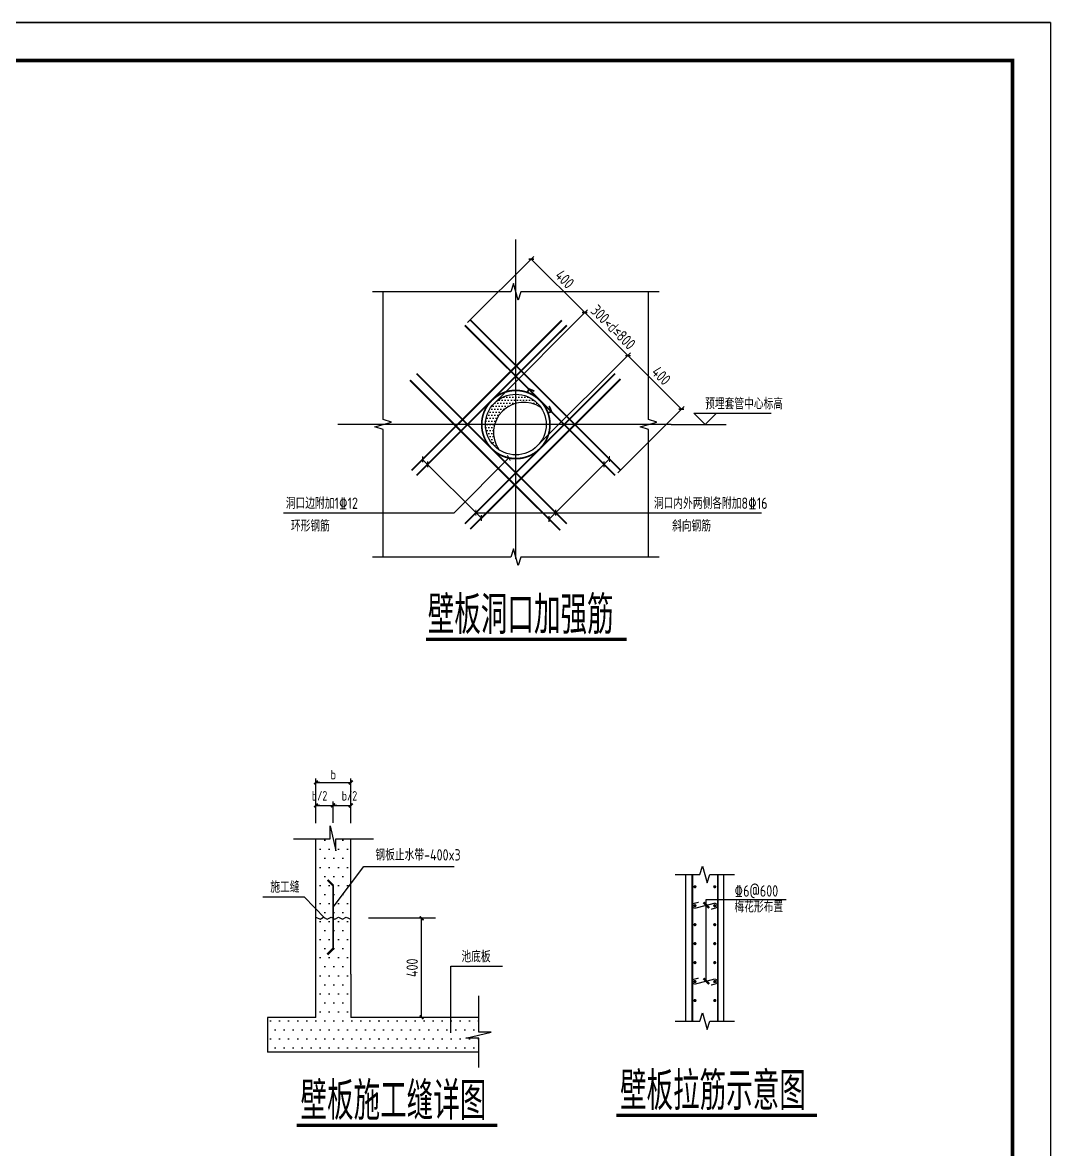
# Model space of a CAD drawing. Header units: millimetres. Extents: x 893615 to 896608, y 39650 to 40458.
# Drawn here: x 895386.6 to 895657.6, y 39947 to 40244.1 of the extents above; entities that cross this region are included whole.
import ezdxf

# ---------------------------------------------------------------- set-up
doc = ezdxf.new("R2010")
doc.units = ezdxf.units.MM
doc.header["$LTSCALE"] = 1000
doc.header["$MEASUREMENT"] = 0
for name, color, linetype in [('100', 253, 'Continuous'), ('AXIS', 3, 'Continuous'), ('BORDER', 7, 'Continuous'), ('COLU_DE_TEXT_JZ', 7, 'Continuous'), ('DIM', 7, 'Continuous'), ('REINL', 1, 'Continuous'), ('TEXT', 4, 'Continuous'), ('THICK', 6, 'Continuous'), ('Thin', 7, 'Continuous'), ('WALL', 9, 'Continuous'), ('标注', 4, 'Continuous'), ('标高', 7, 'Continuous')]:
    doc.layers.add(name, color=color, linetype=linetype)
doc.styles.add('GBHZ', font='gbenor.shx', dxfattribs={"width": 0.9, "bigfont": 'gbcbig.shx'})
doc.styles.add('TS', font='tssdeng.shx', dxfattribs={"width": 0.8, "height": 2.5, "bigfont": 'tssdchn.shx'})
doc.styles.add('TSSD_Dimension', font='Tssdeng.shx', dxfattribs={"width": 0.7, "bigfont": 'hztxt.shx'})
doc.dimstyles.new('TSSD_100_1', dxfattribs={"dimtxt": 2.5, "dimasz": 0.01, "dimexe": 1, "dimexo": 3, "dimgap": 0.8, "dimtad": 1, "dimdec": 0, "dimlfac": 100, "dimzin": 0, "dimdsep": 46, "dimtxsty": 'TS', "dimblk": 'PKM_BLK', "dimcen": 0, "dimdle": 100, "dimclrt": 7, "dimadec": 0, "dimazin": 0, "dimtfac": 1, "dimtdec": 0, "dimtix": 1, "dimtmove": 2, "dimatfit": 3, "dimfxl": 0, "dimtolj": 1, "dimtzin": 0, "dimarcsym": 0})
doc.dimstyles.new('Y', dxfattribs={"dimtxt": 3, "dimasz": 0.01, "dimexe": 2, "dimexo": 3, "dimgap": 1, "dimtad": 1, "dimdec": 0, "dimlfac": 100, "dimzin": 0, "dimdsep": 46, "dimtxsty": 'GBHZ', "dimblk1": 'DX', "dimblk2": 'DX', "dimsah": 1, "dimcen": 0.09, "dimdle": 1, "dimclrt": 4, "dimadec": 0, "dimazin": 0, "dimtfac": 1, "dimtdec": 0, "dimtix": 1, "dimtmove": 2, "dimatfit": 3, "dimldrblk": 'DX', "dimfxl": 0, "dimtolj": 1, "dimtzin": 0, "dimarcsym": 0})
doc.dimstyles.new('Y25', dxfattribs={"dimtxt": 3, "dimasz": 0.01, "dimexe": 1, "dimexo": 1, "dimgap": 1, "dimtad": 1, "dimdec": 0, "dimlfac": 25, "dimzin": 0, "dimdsep": 46, "dimtxsty": 'GBHZ', "dimblk1": 'DX', "dimblk2": 'DX', "dimsah": 1, "dimcen": 0.09, "dimdle": 1, "dimclrt": 7, "dimadec": 0, "dimazin": 0, "dimtfac": 1, "dimtdec": 0, "dimtix": 1, "dimtmove": 2, "dimatfit": 3, "dimldrblk": 'DX', "dimfxl": 0, "dimtolj": 2, "dimtzin": 0, "dimarcsym": 0})

# ---------------------------------------------------------------- blocks, each defined once
blk = doc.blocks.new('DX')
at = {"color": 0, "linetype": 'ByBlock', "const_width": 40}
blk.add_lwpolyline([(-53.83454431340044, -51.16876961966727), (46.16545568659956, 48.83123038033273)], dxfattribs=at)
blk = doc.blocks.new('*D28')
at = {"layer": 'Defpoints', "color": 0, "linetype": 'ByBlock', "transparency": 16777216}
for p in [(895491.8299356034, 40007.94501759784), (895491.8299356039, 40007.94501759784), (895491.8299356034, 39981.79540447812)]:
    blk.add_point(p, dxfattribs=at)
at = {"layer": '标注', "color": 0, "linetype": 'ByBlock', "lineweight": -2, "transparency": 16777216}
for p, q in [((895491.8299356039, 39981.80540447812), (895491.8299356039, 40007.93501759784)), ((895494.8299356034, 40007.94501759784), (895493.8299356039, 40007.94501759784)), ((895494.8299356034, 39981.79540447812), (895493.8299356039, 39981.79540447812))]:
    blk.add_line(p, q, dxfattribs=at)
at = {"layer": '标注', "color": 0, "linetype": 'ByBlock', "lineweight": -2, "transparency": 16777216, "xscale": 0.01, "yscale": 0.01, "zscale": 0.01}
for p, rotation in [((895491.8299356039, 40007.94501759784), 90), ((895491.8299356039, 39981.79540447812), 270)]:
    blk.add_blockref('DX', p, dxfattribs=dict(at, rotation=rotation))
at = {"layer": '标注', "color": 4, "linetype": 'ByBlock', "transparency": 16777216, "insert": (895489.3299356037, 39994.87021103772), "char_height": 3, "attachment_point": 5, "rotation": 90, "style": 'GBHZ'}
blk.add_mtext('\\A1;400', dxfattribs=at)
blk = doc.blocks.new('*D29')
at = {"color": 0, "linetype": 'Continuous', "lineweight": -2, "transparency": 16777216}
for p, q in [((895503.92758712, 40165.00082349579), (895521.4125037056, 40182.48574008164)), ((895520.7124679922, 40181.77156223264), (895534.8404614802, 40167.64356874477)), ((895511.705761699, 40144.49472682766), (895535.5546393292, 40168.34360445815))]:
    blk.add_line(p, q, dxfattribs=at)
at = {"layer": 'Defpoints', "color": 0, "linetype": 'Continuous', "transparency": 16777216}
for p in [(895534.847532548, 40167.63649767695), (895503.2204803388, 40164.2937167146), (895510.9986549178, 40143.78762004647)]:
    blk.add_point(p, dxfattribs=at)
at = {"color": 0, "linetype": 'Continuous', "lineweight": -2, "transparency": 16777216, "xscale": 0.01, "yscale": 0.01, "zscale": 0.01}
for p, rotation in [((895520.7053969244, 40181.77863330045), 135.000000000304), ((895534.847532548, 40167.63649767695), 315.0000000003039)]:
    blk.add_blockref('DX', p, dxfattribs=dict(at, rotation=rotation))
at = {"color": 7, "linetype": 'Continuous', "transparency": 16777216, "insert": (895529.5442316893, 40176.47533244168), "char_height": 3, "attachment_point": 5, "rotation": 315.000000000304, "style": 'GBHZ'}
blk.add_mtext('\\A2;400', dxfattribs=at)
blk = doc.blocks.new('*D30')
at = {"color": 0, "linetype": 'Continuous', "lineweight": -2, "transparency": 16777216}
for p, q in [((895511.705761699, 40144.49472682766), (895535.5546393289, 40168.34360445774)), ((895534.8404614798, 40167.64356874436), (895534.833390412, 40167.65063981217)), ((895534.8475325477, 40167.63649767655), (895546.1612410469, 40156.32278917753)), ((895523.0194701982, 40133.18101832864), (895546.868347828, 40157.02989595872)), ((895546.1683121147, 40156.31571810972), (895546.1753831825, 40156.30864704191))]:
    blk.add_line(p, q, dxfattribs=at)
at = {"layer": 'Defpoints', "color": 0, "linetype": 'Continuous', "transparency": 16777216}
for p in [(895546.1612410469, 40156.32278917753), (895510.9986549178, 40143.78762004647), (895522.312363417, 40132.47391154745)]:
    blk.add_point(p, dxfattribs=at)
at = {"color": 0, "linetype": 'Continuous', "lineweight": -2, "transparency": 16777216, "xscale": 0.01, "yscale": 0.01, "zscale": 0.01}
for p, rotation in [((895534.8475325477, 40167.63649767655), 315.0000000003039), ((895546.1612410469, 40156.32278917753), 135.000000000304)]:
    blk.add_blockref('DX', p, dxfattribs=dict(at, rotation=rotation))
at = {"color": 7, "linetype": 'Continuous', "transparency": 16777216, "insert": (895542.330646039, 40163.80590266886), "char_height": 3, "attachment_point": 5, "rotation": 315.000000000304, "style": 'GBHZ'}
blk.add_mtext('\\A2;300<d≤800', dxfattribs=at)
blk = doc.blocks.new('*D31')
at = {"color": 0, "linetype": 'Continuous', "lineweight": -2, "transparency": 16777216}
for p, q in [((895523.0194701981, 40133.18101832853), (895546.8683478279, 40157.02989595861)), ((895560.2963056026, 40142.18772462156), (895546.1683121145, 40156.3157181096)), ((895543.5255668665, 40125.4028437495), (895561.0104834518, 40142.88776033494))]:
    blk.add_line(p, q, dxfattribs=at)
at = {"layer": 'Defpoints', "color": 0, "linetype": 'Continuous', "transparency": 16777216}
for p in [(895546.1612410467, 40156.32278917741), (895522.3123634169, 40132.47391154733), (895542.8184600853, 40124.69573696831)]:
    blk.add_point(p, dxfattribs=at)
at = {"color": 0, "linetype": 'Continuous', "lineweight": -2, "transparency": 16777216, "xscale": 0.01, "yscale": 0.01, "zscale": 0.01}
for p, rotation in [((895546.1612410467, 40156.32278917741), 135.000000000304), ((895560.3033766706, 40142.18065355375), 315.0000000003039)]:
    blk.add_blockref('DX', p, dxfattribs=dict(at, rotation=rotation))
at = {"color": 7, "linetype": 'Continuous', "transparency": 16777216, "insert": (895555.0000758115, 40151.01948831859), "char_height": 3, "attachment_point": 5, "rotation": 315.000000000304, "style": 'GBHZ'}
blk.add_mtext('\\A2;400', dxfattribs=at)
blk = doc.blocks.new('PKM_BLK')
at = {"layer": '100'}
blk.add_line((-99.9999999999887, 2.8422e-12), (5.6275e-12, 0), dxfattribs=at)
at = {"layer": '100', "const_width": 44.9999988079071}
blk.add_lwpolyline([(-50.00000000000205, -49.99999999999944), (49.99999999999795, 49.99999999999872)], dxfattribs=at)
blk = doc.blocks.new('*D33')
at = {"layer": 'Defpoints', "color": 0, "transparency": 16777216}
for p in [(895473.1483969108, 40043.75811269139), (895463.9577399815, 40032.00351882538), (895473.1483969108, 40032.00351882538)]:
    blk.add_point(p, dxfattribs=at)
at = {"layer": 'DIM', "color": 0, "lineweight": -2, "transparency": 16777216}
for p, q in [((895463.9577399815, 40035.00351882538), (895463.9577399815, 40044.75811269139)), ((895463.9677399815, 40043.75811269139), (895473.1383969107, 40043.75811269139)), ((895473.1483969108, 40035.00351882538), (895473.1483969108, 40044.75811269139))]:
    blk.add_line(p, q, dxfattribs=at)
at = {"layer": 'DIM', "color": 0, "lineweight": -2, "transparency": 16777216, "xscale": 0.01, "yscale": 0.01, "zscale": 0.01, "rotation": 180}
blk.add_blockref('PKM_BLK', (895463.9577399815, 40043.75811269139), dxfattribs=at)
at = {"layer": 'DIM', "color": 0, "lineweight": -2, "transparency": 16777216, "xscale": 0.01, "yscale": 0.01, "zscale": 0.01}
blk.add_blockref('PKM_BLK', (895473.1483969108, 40043.75811269139), dxfattribs=at)
at = {"layer": 'DIM', "color": 7, "lineweight": 20, "transparency": 16777216, "insert": (895468.5530684461, 40045.8081126914), "char_height": 2.5, "attachment_point": 5, "style": 'TS'}
blk.add_mtext('\\A1;b', dxfattribs=at)
blk = doc.blocks.new('*D34')
at = {"layer": 'Defpoints', "color": 0, "transparency": 16777216}
for p in [(895473.1483969108, 40037.69904121591), (895468.4829000755, 40030.11960172503), (895473.1483969108, 40030.00351882532)]:
    blk.add_point(p, dxfattribs=at)
at = {"layer": 'DIM', "color": 0, "lineweight": -2, "transparency": 16777216}
for p, q in [((895468.4829000755, 40033.11960172503), (895468.4829000755, 40038.69904121591)), ((895468.4929000755, 40037.69904121591), (895473.1383969107, 40037.69904121591)), ((895473.1483969108, 40033.00351882532), (895473.1483969108, 40038.69904121591))]:
    blk.add_line(p, q, dxfattribs=at)
at = {"layer": 'DIM', "color": 0, "lineweight": -2, "transparency": 16777216, "xscale": 0.01, "yscale": 0.01, "zscale": 0.01, "rotation": 180}
blk.add_blockref('PKM_BLK', (895468.4829000755, 40037.69904121591), dxfattribs=at)
at = {"layer": 'DIM', "color": 0, "lineweight": -2, "transparency": 16777216, "xscale": 0.01, "yscale": 0.01, "zscale": 0.01}
blk.add_blockref('PKM_BLK', (895473.1483969108, 40037.69904121591), dxfattribs=at)
at = {"layer": 'DIM', "color": 7, "lineweight": 20, "transparency": 16777216, "insert": (895472.8044450055, 40040.21877890887), "char_height": 2.5, "attachment_point": 5, "style": 'TS'}
blk.add_mtext('\\A1;b/2', dxfattribs=at)
blk = doc.blocks.new('*D35')
at = {"layer": 'Defpoints', "color": 0, "transparency": 16777216}
for p in [(895468.4829000755, 40037.69904121591), (895463.9577399815, 40030.00351882538), (895468.4829000755, 40030.11960172503)]:
    blk.add_point(p, dxfattribs=at)
at = {"layer": 'DIM', "color": 0, "lineweight": -2, "transparency": 16777216}
for p, q in [((895463.9577399815, 40033.00351882538), (895463.9577399815, 40038.69904121591)), ((895463.9677399815, 40037.69904121591), (895468.4729000755, 40037.69904121591)), ((895468.4829000755, 40033.11960172503), (895468.4829000755, 40038.69904121591))]:
    blk.add_line(p, q, dxfattribs=at)
at = {"layer": 'DIM', "color": 0, "lineweight": -2, "transparency": 16777216, "xscale": 0.01, "yscale": 0.01, "zscale": 0.01, "rotation": 180}
blk.add_blockref('PKM_BLK', (895463.9577399815, 40037.69904121591), dxfattribs=at)
at = {"layer": 'DIM', "color": 0, "lineweight": -2, "transparency": 16777216, "xscale": 0.01, "yscale": 0.01, "zscale": 0.01}
blk.add_blockref('PKM_BLK', (895468.4829000755, 40037.69904121591), dxfattribs=at)
at = {"layer": 'DIM', "color": 7, "lineweight": 20, "transparency": 16777216, "insert": (895464.928061576, 40040.21877890887), "char_height": 2.5, "attachment_point": 5, "style": 'TS'}
blk.add_mtext('\\A1;b/2', dxfattribs=at)

msp = doc.modelspace()

# ---------------------------------------------------------------- hatches: boundary and pattern name
at = {"linetype": 'Continuous'}
h = msp.add_hatch(dxfattribs=at)
h.set_pattern_fill('DOTS', color=256, scale=0.5, style=0)
h.set_pattern_definition([(0, (894969.3724059479, 39476.19699568623), (0.396875, 0.7937500000000001), [0, -0.7937500000000001])])
h.paths.add_polyline_path([(895523.272697032, 40142.62663331781, 0.2484333617297582), (895516.6555091675, 40146.13076579686), (895516.6555091675, 40143.72306976358, -0.2197262905142978)])
h.paths.add_polyline_path([(895516.6555091675, 40143.72306976358), (895516.6555091675, 40146.13076579686, 0.4142135623730898), (895508.6555091675, 40138.13076579686), (895511.0632052007, 40138.13076579686, -0.2644283740577848)])
h.paths.add_polyline_path([(895511.0632052007, 40138.13076579686), (895508.6555091675, 40138.13076579686, 0.2484333617297569), (895512.1596416465, 40131.51357793236, -0.2197262905142966)])
h = msp.add_hatch(dxfattribs=at)
h.set_pattern_fill('DOTS', color=256, scale=1.5, style=0)
h.set_pattern_definition([(0, (895603.2260701243, 39249.83235865635), (1.190625, 2.38125), [0, -2.38125])])
h.paths.add_polyline_path([(895473.1483969108, 40028.85828284193), (895469.2561908854, 40028.85828284193), (895469.2561908854, 40025.6731607885), (895467.7096092656, 40032.27557069466), (895467.7096092656, 40028.85828284193), (895463.9577399815, 40028.85828284193), (895463.9577399815, 40015.29711681792), (895468.0306112842, 40015.29711681792), (895468.0306112842, 40007.98751439889), (895470.1067700746, 40007.98751439889), (895470.1067700746, 40012.98970479211), (895473.1483969108, 40017.00691395481)])
h.paths.add_polyline_path([(895473.1483969108, 40017.00691395481), (895470.1067700746, 40012.98970479211), (895470.1067700746, 40007.98751439889), (895473.1483969108, 40007.98751439889)])
h.paths.add_polyline_path([(895473.1483969109, 39981.79540447811), (895473.1483969108, 40006.31536414522), (895472.1940396117, 40007.98751439889), (895468.0306112842, 40007.98751439889), (895468.0306112842, 40015.29711681792), (895463.9577399815, 40015.29711681792), (895463.9577399815, 39981.79540447817), (895451.1945214198, 39981.79540447817), (895451.1945214198, 39972.60474754877), (895506.9356141534, 39972.60474754883), (895506.9356141534, 39976.34136938055), (895503.5183263003, 39976.34136938055), (895510.1207362065, 39977.88795100014), (895506.9356141534, 39977.88795100014), (895506.9356141534, 39981.79540447817)])

# ---------------------------------------------------------------- linework, layer by layer
at = {"color": 0}
for p, q in [((895657.565012886, 40244.14495544863), (894816.565012886, 40244.14495544863)), ((894816.565012886, 40244.14495544863), (895657.565012886, 40244.14495544863)), ((895657.565012886, 40244.14495544863), (895657.565012886, 39650.14495544863))]:
    msp.add_line(p, q, dxfattribs=at)
at = {"linetype": 'Continuous'}
for p, q in [((895514.8202054113, 40129.31988274706), (895500.3888113749, 40114.88848871068)), ((895525.4352212402, 40113.15384578638), (895541.328337753, 40129.0469622992)), ((895507.5717056697, 40113.45793721132), (895492.1021384796, 40128.92750440147)), ((895455.4029300972, 40114.88848871068), (895500.3888113749, 40114.88848871068)), ((895506.1411541704, 40114.88848871068), (895581.4393014912, 40114.88848871068)), ((895506.9356141534, 39977.88795100014), (895506.9356141534, 39987.50680373325)), ((895503.5183263003, 39976.34136938055), (895510.1207362065, 39977.88795100014)), ((895510.1207362065, 39977.88795100014), (895506.9356141534, 39977.88795100014)), ((895506.9356141534, 39976.34136938055), (895503.5183263003, 39976.34136938055)), ((895506.9356141534, 39968.54405924377), (895506.9356141534, 39976.34136938055))]:
    msp.add_line(p, q, dxfattribs=at)
for p, q in [((895467.7096092656, 40028.85828284193), (895467.7096092656, 40032.27557069466)), ((895467.7096092656, 40032.27557069466), (895469.2561908854, 40025.6731607885)), ((895458.0856053276, 40028.85828284193), (895467.7096092656, 40028.85828284193)), ((895469.2561908854, 40028.85828284193), (895479.1020004406, 40028.85828284193)), ((895469.2561908854, 40025.6731607885), (895469.2561908854, 40028.85828284193)), ((895468.5094272726, 40010.88002451774), (895476.5827673223, 40021.54283667858)), ((895476.5827673223, 40021.54283667858), (895500.4368385549, 40021.54283667858)), ((895449.9868687022, 40013.59853193694), (895460.8782088624, 40013.59853193694)), ((895466.3331254418, 40007.98751439891), (895460.8782088624, 40013.59853193694)), ((895495.4995318825, 40007.94501759783), (895477.8192150645, 40007.94501759783)), ((895499.5046905709, 39977.70020350204), (895499.5046905709, 39995.27713857213)), ((895499.5046905709, 39995.27713857213), (895513.1367567974, 39995.27713857213)), ((895451.1945214198, 39981.79540447811), (895451.1945214198, 39972.60474754877)), ((895463.9577399815, 39981.79540447811), (895451.1945214198, 39981.79540447811))]:
    msp.add_line(p, q)
at = {"color": 0, "const_width": 1}
msp.add_lwpolyline([(895647.565012886, 39660.14495544863), (894841.565012886, 39660.14495544863), (894841.565012886, 40234.14495544863), (895647.565012886, 40234.14495544863)], close=True, dxfattribs=at)
for points in [[(895554.4555091674, 40173.13076579686), (895517.9555091674, 40173.13076579686), (895517.2555091674, 40170.93076579687), (895516.0555091675, 40175.33076579686), (895515.3555091674, 40173.13076579686), (895478.8555091674, 40173.13076579686)], [(895481.6555091675, 40103.13076579686), (895481.6555091675, 40136.83076579686), (895479.4555091674, 40137.53076579687), (895483.8555091674, 40138.73076579686), (895481.6555091675, 40139.43076579687), (895481.6555091675, 40173.13076579686)], [(895551.6555091675, 40103.13076579686), (895551.6555091675, 40136.83076579686), (895549.4555091674, 40137.53076579687), (895553.8555091674, 40138.73076579686), (895551.6555091675, 40139.43076579687), (895551.6555091675, 40173.13076579686)], [(895554.4555091674, 40103.13076579686), (895517.9555091674, 40103.13076579686), (895517.2555091674, 40100.93076579687), (895516.0555091675, 40105.33076579686), (895515.3555091674, 40103.13076579686), (895478.8555091674, 40103.13076579686)], [(895463.9577399815, 40008.22420886777), (895465.0719033867, 40007.7089916604), (895465.9577399815, 40008.22420886774), (895466.9577399815, 40007.70364181773), (895467.9577399815, 40008.22420886771), (895468.9577399815, 40007.70364181771), (895469.9577399815, 40008.22420886769), (895470.9577399815, 40007.70364181768), (895471.9577399815, 40008.22420886766), (895472.5530684461, 40007.91430048504), (895473.1483969108, 40007.61751600513)]]:
    msp.add_lwpolyline(points)
at = {"color": 1, "linetype": 'Continuous', "const_width": 0.45}
for points in [[(895528.7794443945, 40165.6048103163), (895489.181464648, 40126.00683056985)], [(895504.6510318381, 40165.72426821403), (895544.2490115847, 40126.12628846758)], [(895530.0905379961, 40164.29371671467), (895490.4925582496, 40124.69573696823)], [(895503.2204803388, 40164.29371671467), (895542.8184600853, 40124.69573696823)], [(895528.3558950718, 40110.23317195476), (895488.7579153253, 40149.8311517012)], [(895530.0905379961, 40111.96781487906), (895490.4925582496, 40151.5657946255)], [(895503.2204803388, 40111.96781487906), (895542.8184600853, 40151.5657946255)], [(895504.6510318381, 40110.5372633797), (895544.2490115847, 40150.13524312615)]]:
    msp.add_lwpolyline(points, dxfattribs=at)
for points in [[(895516.6556675115, 40129.13076579825, 227353.0566530781), (895516.6555091675, 40129.13076579686, 227353.0566530781)], [(895521.5517884294, 40146.90509546732, 0.02504709114034995), (895520.0757105956, 40147.52769199004), (895519.7336904581, 40146.58799938509)], [(895525.1127427557, 40141.20894708748), (895526.0524353606, 40141.55096722504, 0.0250470911403714), (895525.4298388379, 40143.02704505876)]]:
    msp.add_lwpolyline(points, format="xyb", dxfattribs=at)
at = {"linetype": 'Continuous', "const_width": 0.3}
for points in [[(895492.1021384796, 40128.12750440147), (895492.1021384796, 40129.72750440148)], [(895514.4202054114, 40130.01270307008), (895515.2202054113, 40128.62706242403)], [(895541.328337753, 40128.2469622992), (895541.328337753, 40129.84696229921)], [(895493.4132320812, 40126.81641079985), (895493.4132320812, 40128.41641079985)], [(895539.8977862536, 40126.81641079985), (895539.8977862536, 40128.41641079985)], [(895506.1411541704, 40114.08848871068), (895506.1411541704, 40115.68848871068)], [(895507.5717056697, 40112.65793721133), (895507.5717056697, 40114.25793721133)], [(895525.385311452, 40112.40375557458), (895525.385311452, 40114.00375557459)], [(895527.1698641644, 40114.08848871068), (895527.1698641644, 40115.68848871068)]]:
    msp.add_lwpolyline(points, dxfattribs=at)
at = {"color": 6, "const_width": 0.5}
msp.add_lwpolyline([(895468.5094272726, 40016.56060273996), (895468.5094272726, 39999.5728183484)], dxfattribs=at)
at = {"linetype": 'Continuous', "const_width": 0.4200000000000001}
for points in [[(895563.8653940042, 40016.44867419091, -0.9999999999999998), (895563.8653940042, 40016.0286741909, -1)], [(895569.0841372914, 40016.44867419091, 0.9999999999999998), (895569.0841372914, 40016.0286741909, 1)], [(895563.8653940042, 40011.44867419091, -0.9999999999999998), (895563.8653940042, 40011.0286741909, -1)], [(895569.0841372914, 40011.44867419091, 0.9999999999999998), (895569.0841372914, 40011.0286741909, 1)], [(895563.8653940042, 40006.44867419091, -0.9999999999999998), (895563.8653940042, 40006.0286741909, -1)], [(895569.0841372914, 40006.44867419091, 0.9999999999999998), (895569.0841372914, 40006.0286741909, 1)], [(895563.8653940042, 40001.44867419091, -0.9999999999999998), (895563.8653940042, 40001.0286741909, -1)], [(895569.0841372914, 40001.44867419091, 0.9999999999999998), (895569.0841372914, 40001.0286741909, 1)], [(895563.8653940042, 39996.44867419091, -0.9999999999999998), (895563.8653940042, 39996.0286741909, -1)], [(895569.0841372914, 39996.44867419091, 0.9999999999999998), (895569.0841372914, 39996.0286741909, 1)], [(895563.8653940042, 39991.44867419091, -0.9999999999999998), (895563.8653940042, 39991.0286741909, -1)], [(895569.0841372914, 39991.44867419091, 0.9999999999999998), (895569.0841372914, 39991.0286741909, 1)], [(895563.8653940042, 39986.44867419091, -0.9999999999999998), (895563.8653940042, 39986.0286741909, -1)], [(895569.0841372914, 39986.44867419091, 0.9999999999999998), (895569.0841372914, 39986.0286741909, 1)]]:
    msp.add_lwpolyline(points, format="xyb", close=True, dxfattribs=at)
at = {"color": 2, "linetype": 'Continuous'}
msp.add_circle((895516.6555091675, 40138.13076579686), 8, dxfattribs=at)
msp.add_arc((895518.776829511, 40136.0094454533), 8, 55.80692287701845, 214.1930771264323, dxfattribs=at)
at = {"color": 6}
msp.add_trace([(895468.799762105, 40016.68675560554), (895468.3876068093, 40016.27460288493), (895467.2497514285, 40018.23676814189), (895466.8375961328, 40017.82461542128)], dxfattribs=at)
at = {"color": 6, "linetype": 'Continuous'}
msp.add_trace([(895468.3167510967, 40000.12049017326), (895468.7289038174, 39999.70833487754), (895466.7667385604, 39998.57047949677), (895467.178891281, 39998.15832420105)], dxfattribs=at)
at = {"layer": 'AXIS'}
for p, q in [((895516.6555091675, 40102.74147081966), (895516.6555091675, 40186.92594620297)), ((895557.5643147518, 40138.13076579686), (895469.7392357698, 40138.13076579686))]:
    msp.add_line(p, q, dxfattribs=at)
at = {"layer": 'BORDER'}
for p, q in [((895463.9577399815, 39981.79540447811), (895463.9577399815, 40028.85828284193)), ((895473.1483969108, 39993.21821290052), (895473.1483969108, 40028.85828284187)), ((895506.9356141534, 39981.79540447811), (895484.5712053332, 39981.79540447811)), ((895506.9356141534, 39972.60474754877), (895451.1945214198, 39972.60474754877))]:
    msp.add_line(p, q, dxfattribs=at)
at = {"layer": 'REINL', "const_width": 0.3}
for points in [[(895564.8659607865, 40012.16718666771), (895563.7037881071, 40011.86826416387, 0.9995069769167202), (895564.0269999012, 40010.60908421794), (895568.9225313944, 40011.86826416387, -1.000493266274976), (895569.2457431883, 40010.60908421794), (895568.083570509, 40010.3101617141)], [(895564.8659607865, 39992.16718666771), (895563.7037881071, 39991.86826416387, 0.9995069769160002), (895564.0269999012, 39990.60908421794), (895568.9225313944, 39991.86826416387, -1.000493266275695), (895569.2457431883, 39990.60908421794), (895568.083570509, 39990.3101617141)]]:
    msp.add_lwpolyline(points, format="xyb", dxfattribs=at)
at = {"layer": 'THICK', "const_width": 0.9000000000196451}
for points in [[(895492.9889218707, 40081.49652524281), (895545.8738598148, 40081.49652524281)], [(895458.8939134151, 39953.34930957915), (895511.7788513593, 39953.34930957915)], [(895543.1075950463, 39955.95200010206), (895595.9925329904, 39955.95200010206)]]:
    msp.add_lwpolyline(points, dxfattribs=at)
at = {"layer": 'Thin'}
for p, q in [((895566.5322936663, 40138.13076579686), (895563.5322936663, 40141.13076579686)), ((895563.5322936663, 40141.13076579686), (895583.9563618255, 40141.13076579686)), ((895566.5322936663, 40138.13076579686), (895569.5322936663, 40141.13076579686)), ((895557.5643147518, 40138.13076579686), (895572.0900987174, 40138.13076579686)), ((895566.8642376619, 39991.33885031078), (895566.8642376619, 40012.87452487718)), ((895566.8642376619, 40012.87452487718), (895587.9516951608, 40012.87452487718))]:
    msp.add_line(p, q, dxfattribs=at)
at = {"layer": 'Thin', "color": 7}
for p, q in [((895561.473765133, 39980.83288299782), (895561.473765133, 40019.47382816627)), ((895561.473765133, 39980.83288299782), (895561.4737651328, 40019.47382816627)), ((895571.4757661626, 39980.83288299782), (895571.4757661626, 40019.47382816627))]:
    msp.add_line(p, q, dxfattribs=at)
at = {"layer": 'Thin'}
for points in [[(895558.6737651329, 40019.47382816627), (895565.1747656477, 40019.47382816627), (895565.8747656477, 40021.67382816627), (895567.0747656478, 40017.27382816628), (895567.7747656477, 40019.47382816627), (895574.2757661626, 40019.47382816627)], [(895558.6737651329, 39980.83288299782), (895565.1747656477, 39980.83288299782), (895565.8747656478, 39983.03288299782), (895567.0747656478, 39978.63288299782), (895567.7747656477, 39980.83288299782), (895574.2757661627, 39980.83288299782)]]:
    msp.add_lwpolyline(points, dxfattribs=at)
at = {"layer": 'WALL'}
for p in [(895473.1483969108, 39993.21821290052), (895484.5712053332, 39981.79540447811)]:
    msp.add_line(p, (895473.1483969109, 39981.79540447811), dxfattribs=at)
at = {"layer": '标注', "color": 1, "const_width": 0.5000000000000001}
for points in [[(895563.1767903067, 40019.47382816627), (895563.1767903067, 39980.83288299782)], [(895569.8951060579, 40019.47382816627), (895569.8951060579, 39980.83288299782)]]:
    msp.add_lwpolyline(points, dxfattribs=at)

# ---------------------------------------------------------------- block references
at = {"layer": 'Thin', "xscale": 0.01499999999941792, "yscale": 0.01499999999941792, "zscale": 0.01499999999941792, "rotation": 90}
for p in [(895566.8642376619, 40011.42850894289), (895566.8642376619, 39991.37883693118)]:
    msp.add_blockref('DX', p, dxfattribs=at)

# ---------------------------------------------------------------- texts
at = {"color": 7, "style": 'GBHZ', "width": 0.9}
for s, p in [('钢板止水带-400x3', (895479.6542883766, 40023.14853270786)), ('施工缝', (895451.953849768, 40014.68963880024)), ('池底板', (895502.3234860209, 39996.30730852659))]:
    msp.add_text(s, height=3, dxfattribs=at).set_placement(p)
at = {"layer": 'COLU_DE_TEXT_JZ', "style": 'GBHZ', "width": 0.9}
for s, p in [('%%1326@600', (895574.2746080202, 40013.63597573946)), ('梅花形布置', (895574.2746080202, 40009.44942216159))]:
    msp.add_text(s, height=3, dxfattribs=at).set_placement(p)
at = {"layer": 'TEXT', "style": 'TSSD_Dimension', "width": 0.7}
for s, p in [('壁板洞口加强筋', (895493.4292902258, 40082.91376880465)), ('壁板拉筋示意图', (895544.1065418635, 39957.3692436639)), ('壁板施工缝详图', (895459.8928602324, 39954.76655314099))]:
    msp.add_text(s, height=10, dxfattribs=at).set_placement(p)
at = {"layer": '标高', "style": 'GBHZ', "width": 0.9}
for s, p in [('预埋套管中心标高', (895566.5628150532, 40142.13076579686)), ('洞口边附加1\x8412', (895456.0292405764, 40115.88848871068)), ('洞口内外两侧各附加8%%13216', (895553.0458025716, 40115.88848871068)), ('环形钢筋', (895457.3932454641, 40109.91998477367)), ('斜向钢筋', (895557.8416114704, 40109.91998477367))]:
    msp.add_text(s, height=3, dxfattribs=at).set_placement(p)

# ---------------------------------------------------------------- dimensions: what is measured, and where the dimension line sits
at = {"linetype": 'Continuous'}
for base, p1, p2, text, picture, middle in [((895534.847532548, 40167.63649767695), (895503.2204803388, 40164.29371671467), (895510.9986549179, 40143.78762004636), '400', '*D29', (895529.5442316893, 40176.47533244168)), ((895546.1612410469, 40156.32278917753), (895510.9986549179, 40143.78762004636), (895522.312363417, 40132.47391154737), '300<d≤800', '*D30', (895542.330646039, 40163.80590266886)), ((895546.1612410467, 40156.32278917741), (895542.8184600853, 40124.69573696823), (895522.3123634169, 40132.47391154737), '400', '*D31', (895555.0000758115, 40151.01948831859))]:
    dim = msp.add_linear_dim(base=base, p1=p1, p2=p2, angle=315.000000000304, text=text, dimstyle='Y25', override={"dimtxsty": 'GBHZ'}, dxfattribs=at)
    dim.commit()
    dim.dimension.update_dxf_attribs({"geometry": picture, "text_midpoint": middle})
at = {"layer": 'DIM', "lineweight": 20}
dim = msp.add_linear_dim(base=(895473.1483969108, 40043.75811269139), p1=(895463.9577399815, 40032.00351882538), p2=(895473.1483969108, 40032.00351882538), text='b', dimstyle='TSSD_100_1', override={"dimtxsty": 'TS'}, dxfattribs=at)
dim.commit()
dim.dimension.update_dxf_attribs({"geometry": '*D33', "text_midpoint": (895468.5530684461, 40045.8081126914)})
for base, p1, p2, picture, middle in [((895468.4829000755, 40037.69904121591), (895463.9577399815, 40030.00351882538), (895468.4829000755, 40030.11960172503), '*D35', (895464.928061576, 40040.21877890887)), ((895473.1483969108, 40037.69904121591), (895468.4829000755, 40030.11960172503), (895473.1483969108, 40030.00351882532), '*D34', (895472.8044450055, 40040.21877890887))]:
    dim = msp.add_linear_dim(base=base, p1=p1, p2=p2, text='b/2', dimstyle='TSSD_100_1', override={"dimtxsty": 'TS'}, dxfattribs=at)
    dim.commit()
    dim.dimension.update_dxf_attribs({"geometry": picture, "text_midpoint": middle, "dimtype": 160})
at = {"layer": '标注', "linetype": 'ByBlock'}
dim = msp.add_linear_dim(base=(895491.8299356039, 40007.94501759784), p1=(895491.829935603, 39981.79540447811), p2=(895491.829935603, 40007.94501759783), angle=90, text='400', dimstyle='Y', override={"dimscale": 1, "dimtxsty": 'GBHZ'}, dxfattribs=at)
dim.commit()
dim.dimension.update_dxf_attribs({"geometry": '*D28', "text_midpoint": (895489.3299356037, 39994.87021103772)})

doc.saveas('drawing.dxf')
